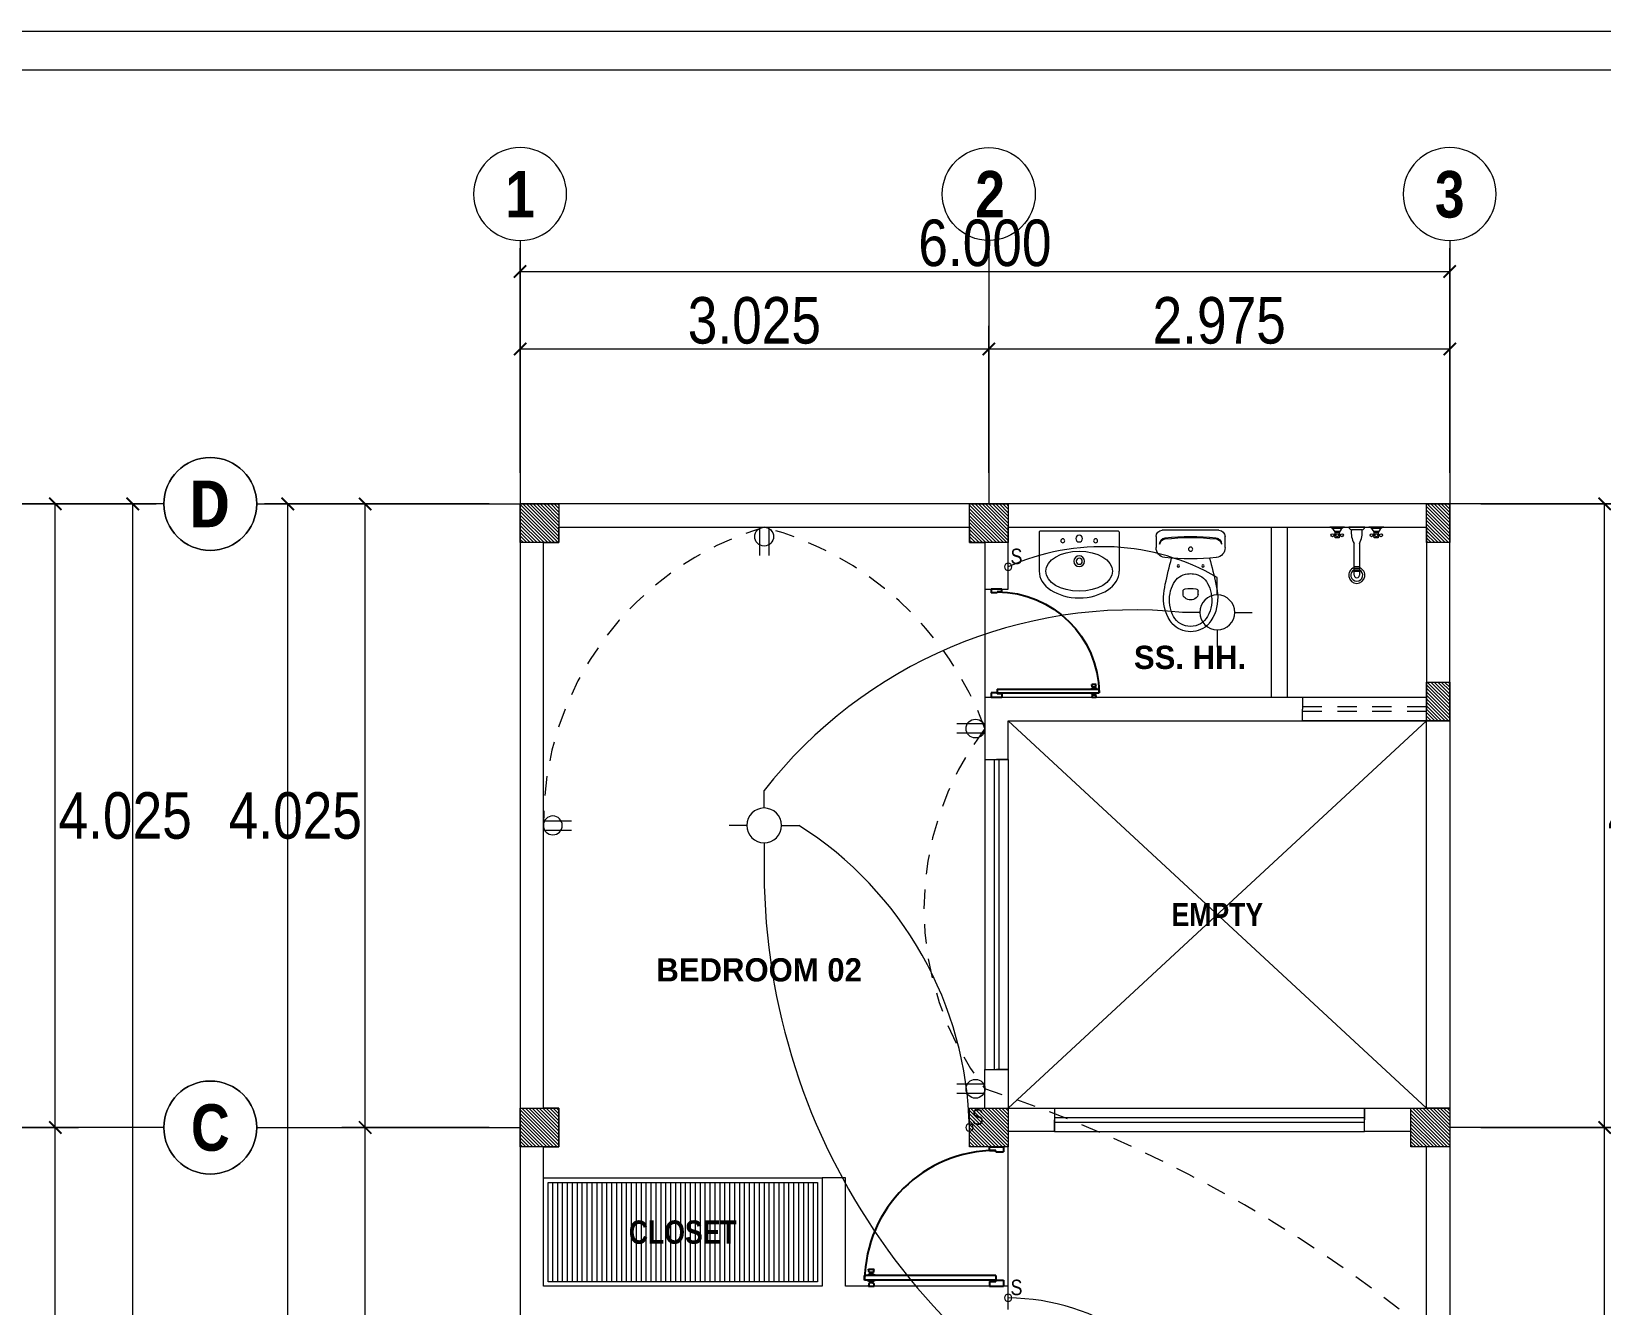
# Model space of a CAD drawing. Header units: millimetres. Extents: x 56 to 215, y 47 to 103.
# Drawn here: x 184.17 to 194.31, y 65.88 to 74.1 of the extents above; entities that cross this region are included whole.
import ezdxf
from ezdxf.enums import TextEntityAlignment as Align

# ---------------------------------------------------------------- set-up
doc = ezdxf.new("R2010")
doc.units = ezdxf.units.MM
doc.linetypes.add('DASHED2', pattern=[0.375, 0.25, -0.125])
doc.linetypes.add('HIDDEN2', pattern=[0.1875, 0.125, -0.0625])
for name, color, linetype, lineweight in [('A_Bloques', 56, 'Continuous', 15), ('A_Muro sin Techo', 134, 'Continuous', 20), ('A_Texto', 43, 'Continuous', 9), ('A_Ventana', 140, 'Continuous', 9), ('E_Columna', 3, 'Continuous', 25), ('G_Ejes', 253, 'Continuous', 20), ('G_Sombreados', 8, 'Continuous', 9), ('G_Texto', 122, 'Continuous', 20), ('IE_Accesorios', 71, 'Continuous', 20), ('IE_Alumbrado', 31, 'Continuous', 60), ('IE_Interruptor', 230, 'Continuous', 40), ('IE_Tomacorriente', 104, 'DASHED2', 40)]:
    doc.layers.add(name, color=color, linetype=linetype, lineweight=lineweight)
for name, color, linetype in [('A_Puerta', 32, 'Continuous'), ('G_Acotación', 171, 'Continuous'), ('IS_Muro', 232, 'Continuous')]:
    doc.layers.add(name, color=color, linetype=linetype)
doc.styles.add('Acotacion', font='ARIALN.TTF')
doc.styles.add('AMBIENTES', font='ARIALNB.TTF', dxfattribs={"height": 0.15})
doc.styles.add('Eje', font='ARIALNB.TTF', dxfattribs={"height": 0.3})
doc.styles.add('Rotulo', font='ARIALN.TTF', dxfattribs={"height": 0.1})
doc.styles.add('STYLE1', font='cityb___.ttf', dxfattribs={"width": 1.05})
doc.dimstyles.new('Lenin_50', dxfattribs={"dimtxt": 0.3, "dimasz": 0.08, "dimexe": 0.15, "dimexo": 0.2, "dimgap": 0.03, "dimtad": 2, "dimtih": 1, "dimtoh": 1, "dimlfac": -1, "dimzin": 4, "dimdsep": 46, "dimtxsty": 'Acotacion', "dimblk": 'ARCHTICK', "dimcen": 0.08, "dimclrd": 256, "dimclre": 256, "dimclrt": 4, "dimazin": 1, "dimtm": 1e-09, "dimtfac": 1, "dimtmove": 2, "dimatfit": 2, "dimfxl": 1, "dimtolj": 1, "dimlwd": 13, "dimlwe": 18, "dimarcsym": 0})
pattern_1 = [(135, (302.474023, -21.310414), (0.0112253202, 0.0112253202), [])]

# ---------------------------------------------------------------- blocks, each defined once
blk = doc.blocks.new('L01601A', base_point=(1717.2, 970.2))
blk.add_circle((1717.2, 970.2), 25)
blk = doc.blocks.new('L01601B', base_point=(1777.3, 924.9))
blk.add_arc((1777.3, 924.9), 30, 180, 0)
blk = doc.blocks.new('Lavatorio 01')
blk.add_lwpolyline([(-0.284, 0.259), (-0.034, 0.259, -0.414214), (-0.025, 0.25), (-0.025, -0.25, -0.414214), (-0.034, -0.259), (-0.284, -0.259)], format="xyb")
for centre, radius in [((-0.088, 0.106), 0.0129), ((-0.22, 0), 0.0345), ((-0.22, 0), 0.0198), ((-0.074, 0), 0.0216), ((-0.088, -0.106), 0.0129)]:
    blk.add_circle(centre, radius)
at = {"extrusion": (0, 0, -1), "xscale": 0.008620689655174374, "zscale": -0.008620689655172419, "rotation": 90}
for name, yscale in [('L01601B', 0.005747126436773442), ('L01601A', 0.005172413793104624)]:
    blk.add_blockref(name, (0.284, 0), dxfattribs=dict(at, yscale=yscale))
blk = doc.blocks.new('INOD4')
at = {"linetype": 'ByBlock'}
for p, q in [((-0.222, -0.06), (-0.222, -0.132)), ((-0.183, -0.02), (0.183, -0.02)), ((0.222, -0.06), (0.222, -0.132)), ((-0.048, -0.433), (-0.048, -0.413)), ((0.048, -0.433), (0.048, -0.413))]:
    blk.add_line(p, q, dxfattribs=at)
for centre, radius in [((0, -0.142), 0.0135), ((0, -0.142), 0.0135), ((-0.08, -0.25), 0.0075), ((0.08, -0.25), 0.0075)]:
    blk.add_circle(centre, radius, dxfattribs=at)
for centre, radius, start, end in [((-0.183, -0.06), 0.04, 90, 180), ((-0.16, -0.109), 0.04, 96.2719, 180), ((-0.16, -0.116), 0.04, 96.2141, 169.7572), ((0, -1.56), 1.493, 83.6755, 96.3306), ((0, -1.56), 1.5, 83.7281, 96.2719), ((0.16, -0.109), 0.04, 0, 83.7281), ((0.16, -0.116), 0.04, 10.2428, 83.7859), ((0.183, -0.06), 0.04, 0, 90), ((-0.159, -0.132), 0.064, 180, 263.2069), ((0, 1.199), 1.404, 263.2069, 276.7931), ((2.286, -0.87), 2.5, 164.456, 168.4256), ((-2.286, -0.87), 2.5, 11.5744, 15.544), ((0.159, -0.132), 0.064, 276.7931, 0), ((-0.007, -0.416), 0.116, 96.2419, 152.5973), ((0, -0.48), 0.18, 83.7581, 96.2419), ((0.007, -0.416), 0.116, 27.4027, 83.7581), ((0.423, -0.496), 0.6, 167.7093, 175.6206), ((0.112, -0.478), 0.25, 152.5973, 168.3805), ((-0.033, -0.413), 0.015, 96.6492, 180), ((0, -0.696), 0.3, 83.3508, 96.6492), ((0.033, -0.413), 0.015, 0, 83.3508), ((-0.112, -0.478), 0.25, 11.6195, 27.4027), ((-0.423, -0.496), 0.6, 4.3794, 12.2907), ((0.085, -0.46), 0.26, 177.6972, 218.7131), ((0.079, -0.471), 0.216, 168.3805, 209.1161), ((-0.018, -0.433), 0.03, 180, 233.1301), ((0, -0.409), 0.06, 233.1301, 306.8699), ((0.018, -0.433), 0.03, 306.8699, 0), ((-0.079, -0.471), 0.216, 330.8839, 11.6195), ((-0.085, -0.46), 0.26, 321.2869, 2.3028), ((0, -0.515), 0.126, 209.1161, 330.8839), ((0, -0.515), 0.16, 222.4362, 317.5638)]:
    blk.add_arc(centre, radius, start, end, dxfattribs=at)
blk = doc.blocks.new('Llaves_ducha')
for p, q in [((0, 0.145), (0, 0.0652)), ((0.0072, 0.1308), (0.0072, 0.0795)), ((0.0217, 0.0912), (0.0217, 0.1188)), ((0.0399, 0.116), (0.0399, 0.1232)), ((0.0399, 0.0943), (0.0399, 0.087)), ((0.0471, 0.116), (0.0471, 0.1232)), ((0.0471, 0.0943), (0.0471, 0.087)), ((0, 0.0435), (0, -0.0435)), ((0, 0.0399), (0, -0.0399)), ((0.0145, 0.029), (0.0145, -0.029)), ((0.087, 0.0145), (0.2586, 0.0145)), ((0, -0.0652), (0, -0.145)), ((0.0072, -0.0795), (0.0072, -0.1308)), ((0.2586, -0.0145), (0.087, -0.0145)), ((0.0217, -0.1191), (0.0217, -0.0914)), ((0.0399, -0.0943), (0.0399, -0.087)), ((0.0399, -0.116), (0.0399, -0.1232)), ((0.0471, -0.0943), (0.0471, -0.087)), ((0.0471, -0.116), (0.0471, -0.1232))]:
    blk.add_line(p, q)
for points in [[(0.029, 0.116), (0.058, 0.116), (0.058, 0.0943), (0.029, 0.0943)], [(0.029, -0.0943), (0.058, -0.0943), (0.058, -0.116), (0.029, -0.116)]]:
    blk.add_lwpolyline(points, close=True)
for points in [[(0.2128, 0.0145), (0.2128, -0.0145)], [(0.2216, 0.0145), (0.2216, -0.0145)], [(0.2305, 0.0145), (0.2305, -0.0145)], [(0.2379, 0.0145), (0.2379, -0.0145)]]:
    blk.add_lwpolyline(points)
for centre in [(0.0435, 0.1305), (0.0435, 0.1051), (0.0435, 0.0798), (0.0435, -0.0798), (0.0435, -0.1051), (0.0435, -0.1305)]:
    blk.add_circle(centre, 0.00811)
for centre, radius, start, end in [((0.0399, 0.1559), 0.0413, 195.2551, 254.7449), ((0.0399, 0.0544), 0.0413, 105.2551, 164.7449), ((-0.0059, 0.0231), 0.0212, 16.1502, 73.8498), ((0.029, -0.087), 0.1169, 60.2551, 97.125), ((0.2586, 0), 0.0435, 199.47058, 160.52942), ((0.2586, 0), 0.0324, 206.56435, 153.43565), ((0.2586, 0), 0.0145, 270, 90), ((-0.0059, -0.0231), 0.0212, 286.1502, 343.84979), ((0.0399, -0.0544), 0.0413, 195.2551, 254.7449), ((0.029, 0.087), 0.1169, 262.875, 299.74488), ((0.0399, -0.1559), 0.0413, 105.2551, 164.7449)]:
    blk.add_arc(centre, radius, start, end)
blk = doc.blocks.new('Puerta 02')
for p, q in [((0.024, 0.913), (0, 0.918)), ((0, 0.918), (0, 0.878)), ((0.024, 0.907), (0.024, 0.913)), ((0.028, 0.907), (0.024, 0.907)), ((0.024, 0.889), (0.024, 0.907)), ((0.032, 0.909), (0.028, 0.909)), ((0.028, 0.907), (0.028, 0.909)), ((0.028, 0.889), (0.028, 0.907)), ((0.032, 0.909), (0.032, 0.912)), ((0.036, 0.912), (0.032, 0.912)), ((0.032, 0.887), (0.032, 0.909)), ((0.042, 0.924), (0.036, 0.912)), ((0.036, 0.884), (0.036, 0.912)), ((0.042, 0.872), (0.042, 0.924)), ((0.044, 0.924), (0.042, 0.924)), ((0.044, 0.946), (0.078, 0.946)), ((0.044, 0.005), (0.044, 0.946)), ((0.078, 0.005), (0.078, 0.946)), ((0.078, 0.924), (0.08, 0.924)), ((0.08, 0.872), (0.08, 0.924)), ((0.08, 0.924), (0.086, 0.912)), ((0.086, 0.884), (0.086, 0.912)), ((0.086, 0.912), (0.09, 0.912)), ((0.09, 0.909), (0.09, 0.912)), ((0.09, 0.909), (0.094, 0.909)), ((0.09, 0.887), (0.09, 0.909)), ((0.094, 0.907), (0.094, 0.909)), ((0.094, 0.889), (0.094, 0.907)), ((0.094, 0.907), (0.098, 0.907)), ((0.098, 0.913), (0.122, 0.918)), ((0.098, 0.907), (0.098, 0.913)), ((0.098, 0.889), (0.098, 0.907)), ((0.122, 0.918), (0.122, 0.878)), ((0.024, 0.883), (0, 0.878)), ((0.028, 0.889), (0.024, 0.889)), ((0.024, 0.889), (0.024, 0.883)), ((0.028, 0.889), (0.028, 0.887)), ((0.032, 0.887), (0.028, 0.887)), ((0.032, 0.887), (0.032, 0.884)), ((0.036, 0.884), (0.032, 0.884)), ((0.042, 0.872), (0.036, 0.884)), ((0.044, 0.872), (0.042, 0.872)), ((0.078, 0.872), (0.08, 0.872)), ((0.079, 0.898), (0.079, 0.898)), ((0.079, 0.898), (0.079, 0.898)), ((0.08, 0.872), (0.086, 0.884)), ((0.086, 0.884), (0.09, 0.884)), ((0.09, 0.887), (0.094, 0.887)), ((0.09, 0.887), (0.09, 0.884)), ((0.094, 0.889), (0.094, 0.887)), ((0.094, 0.889), (0.098, 0.889)), ((0.098, 0.889), (0.098, 0.883)), ((0.098, 0.883), (0.122, 0.878)), ((0, 0.05), (0, -0.05)), ((0.034, 0.05), (0, 0.05)), ((0.034, 0.05), (0.034, 0.005)), ((0.044, 0.005), (0.034, 0.005)), ((0.078, 0.005), (0.043, 0.005)), ((0.044, 0.005), (0.044, -0.05)), ((0.965, 0.005), (0.975, 0.005)), ((0.965, 0.005), (0.965, -0.05)), ((0.975, 0.05), (0.975, 0.005)), ((0.975, 0.05), (1, 0.05)), ((1, 0.05), (1, -0.05)), ((0.044, -0.05), (0, -0.05)), ((1, -0.05), (0.965, -0.05))]:
    blk.add_line(p, q)
blk.add_arc((0.034, 0.005), 0.941, 0, 89.3913)
blk = doc.blocks.new('Eri')
blk.add_line((-1.7, 0), (0, 0))
blk.add_circle((-2, 0), 0.3)
at = {"color": 1, "style": 'Eje', "flags": 4}
blk.add_attdef('H', text='', height=0.3, dxfattribs=at).set_placement((-2, 0), align=Align.MIDDLE_CENTER)
blk = doc.blocks.new('_ArchTick')
at = {"color": 0, "linetype": 'ByBlock', "const_width": 0.15}
blk.add_lwpolyline([(-0.5, -0.5), (0.5, 0.5)], dxfattribs=at)
blk = doc.blocks.new('*D752')
at = {"layer": 'Defpoints', "color": 0, "transparency": 16777216}
for p in [(193.328, 72.553), (187.328, 71.053), (193.328, 71.053)]:
    blk.add_point(p, dxfattribs=at)
at = {"layer": 'G_Acotación', "lineweight": 18, "transparency": 16777216}
for p, q in [((187.328, 71.253), (187.328, 72.703)), ((193.328, 71.253), (193.328, 72.703))]:
    blk.add_line(p, q, dxfattribs=at)
at = {"layer": 'G_Acotación', "lineweight": 13, "transparency": 16777216}
blk.add_line((187.328, 72.553), (193.328, 72.553), dxfattribs=at)
at = {"layer": 'G_Acotación', "lineweight": 13, "transparency": 16777216, "xscale": 0.08, "yscale": 0.08, "zscale": 0.08, "rotation": 180}
blk.add_blockref('_ArchTick', (187.328, 72.553), dxfattribs=at)
at = {"layer": 'G_Acotación', "lineweight": 13, "transparency": 16777216, "xscale": 0.08, "yscale": 0.08, "zscale": 0.08}
blk.add_blockref('_ArchTick', (193.328, 72.553), dxfattribs=at)
at = {"layer": 'G_Acotación', "color": 4, "lineweight": 5, "transparency": 16777216, "insert": (190.328, 72.736), "char_height": 0.3, "attachment_point": 5, "style": 'Acotacion'}
blk.add_mtext('\\A1;6.000', dxfattribs=at)
blk = doc.blocks.new('*D753')
at = {"layer": 'Defpoints', "color": 0, "transparency": 16777216}
for p in [(193.328, 72.053), (190.353, 71.053), (193.328, 71.053)]:
    blk.add_point(p, dxfattribs=at)
at = {"layer": 'G_Acotación', "lineweight": 18, "transparency": 16777216}
for p, q in [((190.353, 71.253), (190.353, 72.203)), ((193.328, 71.253), (193.328, 72.203))]:
    blk.add_line(p, q, dxfattribs=at)
at = {"layer": 'G_Acotación', "lineweight": 13, "transparency": 16777216}
blk.add_line((190.353, 72.053), (193.328, 72.053), dxfattribs=at)
at = {"layer": 'G_Acotación', "lineweight": 13, "transparency": 16777216, "xscale": 0.08, "yscale": 0.08, "zscale": 0.08, "rotation": 180}
blk.add_blockref('_ArchTick', (190.353, 72.053), dxfattribs=at)
at = {"layer": 'G_Acotación', "lineweight": 13, "transparency": 16777216, "xscale": 0.08, "yscale": 0.08, "zscale": 0.08}
blk.add_blockref('_ArchTick', (193.328, 72.053), dxfattribs=at)
at = {"layer": 'G_Acotación', "color": 4, "lineweight": 5, "transparency": 16777216, "insert": (191.84, 72.236), "char_height": 0.3, "attachment_point": 5, "style": 'Acotacion'}
blk.add_mtext('\\A1;2.975', dxfattribs=at)
blk = doc.blocks.new('*D754')
at = {"layer": 'Defpoints', "color": 0, "transparency": 16777216}
for p in [(190.353, 72.053), (187.328, 71.053), (190.353, 71.053)]:
    blk.add_point(p, dxfattribs=at)
at = {"layer": 'G_Acotación', "lineweight": 18, "transparency": 16777216}
for p, q in [((187.328, 71.253), (187.328, 72.203)), ((190.353, 71.253), (190.353, 72.203))]:
    blk.add_line(p, q, dxfattribs=at)
at = {"layer": 'G_Acotación', "lineweight": 13, "transparency": 16777216}
blk.add_line((187.328, 72.053), (190.353, 72.053), dxfattribs=at)
at = {"layer": 'G_Acotación', "lineweight": 13, "transparency": 16777216, "xscale": 0.08, "yscale": 0.08, "zscale": 0.08, "rotation": 180}
blk.add_blockref('_ArchTick', (187.328, 72.053), dxfattribs=at)
at = {"layer": 'G_Acotación', "lineweight": 13, "transparency": 16777216, "xscale": 0.08, "yscale": 0.08, "zscale": 0.08}
blk.add_blockref('_ArchTick', (190.353, 72.053), dxfattribs=at)
at = {"layer": 'G_Acotación', "color": 4, "lineweight": 5, "transparency": 16777216, "insert": (188.84, 72.236), "char_height": 0.3, "attachment_point": 5, "style": 'Acotacion'}
blk.add_mtext('\\A1;3.025', dxfattribs=at)
blk = doc.blocks.new('*D758')
at = {"layer": 'Defpoints', "color": 0, "transparency": 16777216}
for p in [(185.828, 71.053), (187.328, 71.053), (187.328, 58.553)]:
    blk.add_point(p, dxfattribs=at)
at = {"layer": 'G_Acotación', "lineweight": 18, "transparency": 16777216}
for p, q in [((187.128, 71.053), (185.678, 71.053)), ((187.128, 58.553), (185.678, 58.553))]:
    blk.add_line(p, q, dxfattribs=at)
at = {"layer": 'G_Acotación', "lineweight": 13, "transparency": 16777216}
blk.add_line((185.828, 58.553), (185.828, 71.053), dxfattribs=at)
at = {"layer": 'G_Acotación', "lineweight": 13, "transparency": 16777216, "xscale": 0.08, "yscale": 0.08, "zscale": 0.08}
for p, rotation in [((185.828, 71.053), 90), ((185.828, 58.553), 270)]:
    blk.add_blockref('_ArchTick', p, dxfattribs=dict(at, rotation=rotation))
at = {"layer": 'G_Acotación', "color": 4, "lineweight": 5, "transparency": 16777216, "insert": (185.299, 64.803), "char_height": 0.3, "attachment_point": 5, "style": 'Acotacion'}
blk.add_mtext('\\A1;12.500', dxfattribs=at)
blk = doc.blocks.new('*D813')
at = {"layer": 'Defpoints', "color": 0, "transparency": 16777216}
for p in [(186.328, 67.028), (187.328, 67.028), (187.328, 62.478)]:
    blk.add_point(p, dxfattribs=at)
at = {"layer": 'G_Acotación', "lineweight": 18, "transparency": 16777216}
for p, q in [((187.128, 67.028), (186.178, 67.028)), ((187.128, 62.478), (186.178, 62.478))]:
    blk.add_line(p, q, dxfattribs=at)
at = {"layer": 'G_Acotación', "lineweight": 13, "transparency": 16777216}
blk.add_line((186.328, 62.478), (186.328, 67.028), dxfattribs=at)
at = {"layer": 'G_Acotación', "lineweight": 13, "transparency": 16777216, "xscale": 0.08, "yscale": 0.08, "zscale": 0.08}
for p, rotation in [((186.328, 67.028), 90), ((186.328, 62.478), 270)]:
    blk.add_blockref('_ArchTick', p, dxfattribs=dict(at, rotation=rotation))
at = {"layer": 'G_Acotación', "color": 4, "lineweight": 5, "transparency": 16777216, "insert": (185.878, 64.753), "char_height": 0.3, "attachment_point": 5, "style": 'Acotacion'}
blk.add_mtext('\\A1;4.550', dxfattribs=at)
blk = doc.blocks.new('*D814')
at = {"layer": 'Defpoints', "color": 0, "transparency": 16777216}
for p in [(186.328, 71.053), (187.328, 71.053), (187.328, 67.028)]:
    blk.add_point(p, dxfattribs=at)
at = {"layer": 'G_Acotación', "lineweight": 18, "transparency": 16777216}
for p, q in [((187.128, 71.053), (186.178, 71.053)), ((187.128, 67.028), (186.178, 67.028))]:
    blk.add_line(p, q, dxfattribs=at)
at = {"layer": 'G_Acotación', "lineweight": 13, "transparency": 16777216}
blk.add_line((186.328, 67.028), (186.328, 71.053), dxfattribs=at)
at = {"layer": 'G_Acotación', "lineweight": 13, "transparency": 16777216, "xscale": 0.08, "yscale": 0.08, "zscale": 0.08}
for p, rotation in [((186.328, 71.053), 90), ((186.328, 67.028), 270)]:
    blk.add_blockref('_ArchTick', p, dxfattribs=dict(at, rotation=rotation))
at = {"layer": 'G_Acotación', "color": 4, "lineweight": 5, "transparency": 16777216, "insert": (185.877, 69.04), "char_height": 0.3, "attachment_point": 5, "style": 'Acotacion'}
blk.add_mtext('\\A1;4.025', dxfattribs=at)
blk = doc.blocks.new('*D761')
at = {"layer": 'Defpoints', "color": 0, "transparency": 16777216}
for p in [(193.328, 71.053), (194.828, 71.053), (193.328, 58.553)]:
    blk.add_point(p, dxfattribs=at)
at = {"layer": 'G_Acotación', "lineweight": 18, "transparency": 16777216}
for p, q in [((193.528, 71.053), (194.978, 71.053)), ((193.528, 58.553), (194.978, 58.553))]:
    blk.add_line(p, q, dxfattribs=at)
at = {"layer": 'G_Acotación', "lineweight": 13, "transparency": 16777216}
blk.add_line((194.828, 58.553), (194.828, 71.053), dxfattribs=at)
at = {"layer": 'G_Acotación', "lineweight": 13, "transparency": 16777216, "xscale": 0.08, "yscale": 0.08, "zscale": 0.08}
for p, rotation in [((194.828, 71.053), 90), ((194.828, 58.553), 270)]:
    blk.add_blockref('_ArchTick', p, dxfattribs=dict(at, rotation=rotation))
at = {"layer": 'G_Acotación', "color": 4, "lineweight": 5, "transparency": 16777216, "insert": (195.357, 64.803), "char_height": 0.3, "attachment_point": 5, "style": 'Acotacion'}
blk.add_mtext('\\A1;12.500', dxfattribs=at)
blk = doc.blocks.new('*D763')
at = {"layer": 'Defpoints', "color": 0, "transparency": 16777216}
for p in [(193.328, 67.028), (194.328, 67.028), (193.328, 62.478)]:
    blk.add_point(p, dxfattribs=at)
at = {"layer": 'G_Acotación', "lineweight": 18, "transparency": 16777216}
for p, q in [((193.528, 67.028), (194.478, 67.028)), ((193.528, 62.478), (194.478, 62.478))]:
    blk.add_line(p, q, dxfattribs=at)
at = {"layer": 'G_Acotación', "lineweight": 13, "transparency": 16777216}
blk.add_line((194.328, 62.478), (194.328, 67.028), dxfattribs=at)
at = {"layer": 'G_Acotación', "lineweight": 13, "transparency": 16777216, "xscale": 0.08, "yscale": 0.08, "zscale": 0.08}
for p, rotation in [((194.328, 67.028), 90), ((194.328, 62.478), 270)]:
    blk.add_blockref('_ArchTick', p, dxfattribs=dict(at, rotation=rotation))
at = {"layer": 'G_Acotación', "color": 4, "lineweight": 5, "transparency": 16777216, "insert": (194.778, 64.753), "char_height": 0.3, "attachment_point": 5, "style": 'Acotacion'}
blk.add_mtext('\\A1;4.550', dxfattribs=at)
blk = doc.blocks.new('*D764')
at = {"layer": 'Defpoints', "color": 0, "transparency": 16777216}
for p in [(193.328, 71.053), (194.328, 71.053), (193.328, 67.028)]:
    blk.add_point(p, dxfattribs=at)
at = {"layer": 'G_Acotación', "lineweight": 18, "transparency": 16777216}
for p, q in [((193.528, 71.053), (194.478, 71.053)), ((193.528, 67.028), (194.478, 67.028))]:
    blk.add_line(p, q, dxfattribs=at)
at = {"layer": 'G_Acotación', "lineweight": 13, "transparency": 16777216}
blk.add_line((194.328, 67.028), (194.328, 71.053), dxfattribs=at)
at = {"layer": 'G_Acotación', "lineweight": 13, "transparency": 16777216, "xscale": 0.08, "yscale": 0.08, "zscale": 0.08}
for p, rotation in [((194.328, 71.053), 90), ((194.328, 67.028), 270)]:
    blk.add_blockref('_ArchTick', p, dxfattribs=dict(at, rotation=rotation))
at = {"layer": 'G_Acotación', "color": 4, "lineweight": 5, "transparency": 16777216, "insert": (194.779, 69.04), "char_height": 0.3, "attachment_point": 5, "style": 'Acotacion'}
blk.add_mtext('\\A1;4.025', dxfattribs=at)
blk = doc.blocks.new('*D777')
at = {"layer": 'Defpoints', "color": 0, "transparency": 16777216}
for p in [(183.328, 71.053), (184.828, 71.053), (183.328, 58.553)]:
    blk.add_point(p, dxfattribs=at)
at = {"layer": 'G_Acotación', "lineweight": 18, "transparency": 16777216}
for p, q in [((183.528, 71.053), (184.978, 71.053)), ((183.528, 58.553), (184.978, 58.553))]:
    blk.add_line(p, q, dxfattribs=at)
at = {"layer": 'G_Acotación', "lineweight": 13, "transparency": 16777216}
blk.add_line((184.828, 58.553), (184.828, 71.053), dxfattribs=at)
at = {"layer": 'G_Acotación', "lineweight": 13, "transparency": 16777216, "xscale": 0.08, "yscale": 0.08, "zscale": 0.08}
for p, rotation in [((184.828, 71.053), 90), ((184.828, 58.553), 270)]:
    blk.add_blockref('_ArchTick', p, dxfattribs=dict(at, rotation=rotation))
at = {"layer": 'G_Acotación', "color": 4, "lineweight": 5, "transparency": 16777216, "insert": (185.357, 64.803), "char_height": 0.3, "attachment_point": 5, "style": 'Acotacion'}
blk.add_mtext('\\A1;12.500', dxfattribs=at)
blk = doc.blocks.new('*D779')
at = {"layer": 'Defpoints', "color": 0, "transparency": 16777216}
for p in [(183.328, 67.028), (184.328, 67.028), (183.328, 62.478)]:
    blk.add_point(p, dxfattribs=at)
at = {"layer": 'G_Acotación', "lineweight": 18, "transparency": 16777216}
for p, q in [((183.528, 67.028), (184.478, 67.028)), ((183.528, 62.478), (184.478, 62.478))]:
    blk.add_line(p, q, dxfattribs=at)
at = {"layer": 'G_Acotación', "lineweight": 13, "transparency": 16777216}
blk.add_line((184.328, 62.478), (184.328, 67.028), dxfattribs=at)
at = {"layer": 'G_Acotación', "lineweight": 13, "transparency": 16777216, "xscale": 0.08, "yscale": 0.08, "zscale": 0.08}
for p, rotation in [((184.328, 67.028), 90), ((184.328, 62.478), 270)]:
    blk.add_blockref('_ArchTick', p, dxfattribs=dict(at, rotation=rotation))
at = {"layer": 'G_Acotación', "color": 4, "lineweight": 5, "transparency": 16777216, "insert": (184.778, 64.753), "char_height": 0.3, "attachment_point": 5, "style": 'Acotacion'}
blk.add_mtext('\\A1;4.550', dxfattribs=at)
blk = doc.blocks.new('*D780')
at = {"layer": 'Defpoints', "color": 0, "transparency": 16777216}
for p in [(183.328, 71.053), (184.328, 71.053), (183.328, 67.028)]:
    blk.add_point(p, dxfattribs=at)
at = {"layer": 'G_Acotación', "lineweight": 18, "transparency": 16777216}
for p, q in [((183.528, 71.053), (184.478, 71.053)), ((183.528, 67.028), (184.478, 67.028))]:
    blk.add_line(p, q, dxfattribs=at)
at = {"layer": 'G_Acotación', "lineweight": 13, "transparency": 16777216}
blk.add_line((184.328, 67.028), (184.328, 71.053), dxfattribs=at)
at = {"layer": 'G_Acotación', "lineweight": 13, "transparency": 16777216, "xscale": 0.08, "yscale": 0.08, "zscale": 0.08}
for p, rotation in [((184.328, 71.053), 90), ((184.328, 67.028), 270)]:
    blk.add_blockref('_ArchTick', p, dxfattribs=dict(at, rotation=rotation))
at = {"layer": 'G_Acotación', "color": 4, "lineweight": 5, "transparency": 16777216, "insert": (184.779, 69.04), "char_height": 0.3, "attachment_point": 5, "style": 'Acotacion'}
blk.add_mtext('\\A1;4.025', dxfattribs=at)
blk = doc.blocks.new('PUNTO LUZ')
for p, q in [((0, 0.1125), (0, 0.225)), ((-0.1125, 0), (-0.225, 0)), ((0.1125, 0), (0.225, 0)), ((0, -0.1125), (0, -0.225))]:
    blk.add_line(p, q)
blk.add_circle((0, 0), 0.1125)
blk = doc.blocks.new('Interuptor simple doble triple')
blk.add_circle((0, 0.044), 0.0237)
at = {"style": 'Rotulo', "oblique": 20, "flags": 4}
blk.add_attdef('S A,B,C', (0.078, 0.044), '', height=0.1, dxfattribs=at)
blk = doc.blocks.new('TOMACORRIENTE 0.40')
at = {"color": 5}
for p, q in [((0.008, 0.03), (0.182, 0.03)), ((0.008, -0.03), (0.182, -0.03))]:
    blk.add_line(p, q, dxfattribs=at)
blk.add_circle((0.061, 0), 0.0608, dxfattribs=at)

msp = doc.modelspace()

# ---------------------------------------------------------------- hatches: boundary and pattern name
at = {"layer": 'E_Columna', "lineweight": 5}
h = msp.add_hatch(dxfattribs=at)
h.set_pattern_fill('LINE', color=256, scale=0.005, angle=45, style=0)
h.set_pattern_definition(pattern_1)
h.paths.add_polyline_path([(187.578, 70.8029), (187.328, 70.8029), (187.328, 71.0529), (187.578, 71.0529)])
h = msp.add_hatch(dxfattribs=at)
h.set_pattern_fill('LINE', color=256, scale=0.005, angle=45, style=0)
h.set_pattern_definition(pattern_1)
h.paths.add_polyline_path([(190.478, 70.8029), (190.228, 70.8029), (190.228, 71.0529), (190.478, 71.0529)])
h = msp.add_hatch(dxfattribs=at)
h.set_pattern_fill('LINE', color=256, scale=0.005, angle=45, style=0)
h.set_pattern_definition(pattern_1)
h.paths.add_polyline_path([(193.328, 70.8029), (193.178, 70.8029), (193.178, 71.0529), (193.328, 71.0529)])
h = msp.add_hatch(dxfattribs=at)
h.set_pattern_fill('LINE', color=256, scale=0.005, angle=45, style=0)
h.set_pattern_definition([(135, (302.474023, -22.460414), (0.0112253202, 0.0112253202), [])])
h.paths.add_polyline_path([(193.328, 69.6529), (193.178, 69.6529), (193.178, 69.9029), (193.328, 69.9029)])
h = msp.add_hatch(dxfattribs=at)
h.set_pattern_fill('LINE', color=256, scale=0.005, angle=45, style=0)
h.set_pattern_definition(pattern_1)
h.paths.add_polyline_path([(187.578, 66.9029), (187.328, 66.9029), (187.328, 67.1529), (187.578, 67.1529)])
h = msp.add_hatch(dxfattribs=at)
h.set_pattern_fill('LINE', color=256, scale=0.005, angle=45, style=0)
h.set_pattern_definition(pattern_1)
h.paths.add_polyline_path([(190.478, 66.9029), (190.228, 66.9029), (190.228, 67.1529), (190.478, 67.1529)])
h = msp.add_hatch(dxfattribs=at)
h.set_pattern_fill('LINE', color=256, scale=0.005, angle=45, style=0)
h.set_pattern_definition(pattern_1)
h.paths.add_polyline_path([(193.328, 66.9029), (193.078, 66.9029), (193.078, 67.1529), (193.328, 67.1529)])
at = {"layer": 'G_Sombreados', "lineweight": 5}
h = msp.add_hatch(dxfattribs=at)
h.set_pattern_fill('LINE', color=256, scale=0.01, angle=90, style=0)
h.set_pattern_definition([(90, (302.474023, -21.310414), (0.03175, 2e-18), [])])
h.paths.add_polyline_path([(187.508, 66.6729), (189.248, 66.6729), (189.248, 66.0329), (187.508, 66.0329)])

# ---------------------------------------------------------------- linework, layer by layer
at = {"lineweight": 5}
for points in [[(215.0892, 46.547), (215.0892, 74.1029), (174.0392, 74.1029), (174.0392, 46.547)], [(214.8392, 46.797), (214.8392, 73.8529), (174.2892, 73.8529), (174.2892, 46.797)]]:
    msp.add_lwpolyline(points, close=True, dxfattribs=at)
at = {"layer": 'A_Bloques', "lineweight": 5}
for points in [[(192.178, 70.9029), (192.278, 70.9029), (192.278, 69.8029), (192.178, 69.8029)], [(187.478, 66.7029), (189.278, 66.7029), (189.278, 66.0029), (187.478, 66.0029)], [(187.508, 66.6729), (189.248, 66.6729), (189.248, 66.0329), (187.508, 66.0329)]]:
    msp.add_lwpolyline(points, close=True, dxfattribs=at)
at = {"layer": 'A_Muro sin Techo', "lineweight": 5}
for p, q in [((193.178, 67.1529), (190.478, 69.6529)), ((193.178, 69.6529), (190.478, 67.1529))]:
    msp.add_line(p, q, dxfattribs=at)
msp.add_lwpolyline([(193.178, 69.6529), (193.328, 69.6529), (193.328, 67.1529), (193.178, 67.1529)], close=True, dxfattribs=at)
at = {"layer": 'A_Puerta', "lineweight": 5}
for p, q in [((190.328, 70.5029), (190.328, 69.8029)), ((190.478, 66.0029), (190.478, 66.9029))]:
    msp.add_line(p, q, dxfattribs=at)
at = {"layer": 'A_Ventana', "color": 2, "lineweight": 5}
for p, q in [((193.178, 69.8029), (192.378, 69.8029)), ((192.378, 69.8029), (192.378, 69.7279)), ((192.378, 69.6529), (192.378, 69.7279)), ((193.178, 69.8029), (193.178, 69.7279)), ((193.178, 69.6529), (193.178, 69.7279)), ((193.178, 69.6529), (192.378, 69.6529)), ((190.328, 69.4029), (190.403, 69.4029)), ((190.328, 69.4029), (190.328, 67.4029)), ((190.478, 69.4029), (190.403, 69.4029)), ((190.478, 69.4029), (190.478, 67.4029)), ((190.328, 67.4029), (190.403, 67.4029)), ((190.478, 67.4029), (190.403, 67.4029)), ((190.778, 67.1529), (190.778, 67.0779)), ((190.778, 67.1529), (192.778, 67.1529)), ((192.778, 67.1529), (192.778, 67.0779)), ((190.778, 67.0029), (190.778, 67.0779)), ((190.778, 67.0029), (192.778, 67.0029)), ((192.778, 67.0029), (192.778, 67.0779))]:
    msp.add_line(p, q, dxfattribs=at)
at = {"layer": 'A_Ventana', "color": 253, "linetype": 'HIDDEN2', "lineweight": 5}
for p, q in [((193.178, 69.7429), (192.378, 69.7429)), ((193.178, 69.7129), (192.378, 69.7129))]:
    msp.add_line(p, q, dxfattribs=at)
at = {"layer": 'A_Ventana', "lineweight": 5}
for p, q in [((190.388, 69.4029), (190.388, 67.4029)), ((190.418, 69.4029), (190.418, 67.4029)), ((190.778, 67.0929), (192.778, 67.0929)), ((190.778, 67.0629), (192.778, 67.0629))]:
    msp.add_line(p, q, dxfattribs=at)
at = {"layer": 'E_Columna', "lineweight": 5}
for points in [[(187.578, 70.8029), (187.328, 70.8029), (187.328, 71.0529), (187.578, 71.0529)], [(190.478, 70.8029), (190.228, 70.8029), (190.228, 71.0529), (190.478, 71.0529)], [(193.328, 70.8029), (193.178, 70.8029), (193.178, 71.0529), (193.328, 71.0529)], [(193.328, 69.6529), (193.178, 69.6529), (193.178, 69.9029), (193.328, 69.9029)], [(187.578, 66.9029), (187.328, 66.9029), (187.328, 67.1529), (187.578, 67.1529)], [(190.478, 66.9029), (190.228, 66.9029), (190.228, 67.1529), (190.478, 67.1529)], [(193.328, 66.9029), (193.078, 66.9029), (193.078, 67.1529), (193.328, 67.1529)]]:
    msp.add_lwpolyline(points, close=True, dxfattribs=at)
at = {"layer": 'IE_Alumbrado', "lineweight": 5}
for centre, radius, start, end in [((191.2918, 67.3389), 3.03, 84.10517, 142.03566), ((193.0857, 68.6951), 4.1831, 179.20847, 248.50575)]:
    msp.add_arc(centre, radius, start, end, dxfattribs=at)
at = {"layer": 'IE_Interruptor', "lineweight": 5}
for centre, radius, start, end in [((191.0862, 69.2958), 1.4812, 59.94554, 114.24361), ((187.8588, 66.9767), 2.3697, 1.23761, 57.6173), ((190.471, 64.5289), 1.399, 20.89523, 89.71446)]:
    msp.add_arc(centre, radius, start, end, dxfattribs=at)
at = {"layer": 'IE_Tomacorriente', "lineweight": 5, "ltscale": 0.5}
for centre, radius, start, end in [((189.4684, 68.9944), 1.9905, 106.50288, 180.47501), ((188.3637, 68.8807), 2.0928, 20.1848, 75.06801), ((191.8486, 68.4404), 1.9141, 142.6027, 217.39735), ((187.5557, 58.8384), 8.8831, 50.7343, 71.81516)]:
    msp.add_arc(centre, radius, start, end, dxfattribs=at)
at = {"layer": 'IS_Muro', "lineweight": 5}
for points in [[(190.478, 69.4029), (190.478, 69.6529), (193.328, 69.6529), (193.328, 71.0529), (187.328, 71.0529), (187.328, 58.5529)], [(190.478, 65.8529), (190.478, 66.0029), (189.428, 66.0029), (189.428, 66.7029), (189.278, 66.7029), (189.278, 66.0029), (187.478, 66.0029), (187.478, 66.9029), (187.578, 66.9029), (187.578, 67.1529), (187.478, 67.1529), (187.478, 70.8029), (187.578, 70.8029), (187.578, 70.9029), (190.228, 70.9029), (190.228, 70.8029), (190.328, 70.8029), (190.328, 70.5029), (190.478, 70.5029), (190.478, 70.9029), (193.178, 70.9029), (193.178, 69.8029), (190.328, 69.8029), (190.328, 69.4029), (190.478, 69.4029)], [(190.778, 67.0029), (190.478, 67.0029), (190.478, 66.9029), (190.228, 66.9029), (190.228, 67.1529), (190.328, 67.1529), (190.328, 67.4029), (190.478, 67.4029), (190.478, 67.1529), (190.778, 67.1529), (190.778, 67.0029)], [(193.178, 58.5529), (193.078, 58.5529), (193.078, 58.8029), (193.178, 58.8029), (193.178, 62.3529), (191.528, 62.3529), (191.528, 61.3029), (191.378, 61.3029), (191.378, 62.5029), (193.078, 62.5029), (193.078, 62.6029), (193.178, 62.6029), (193.178, 66.9029), (193.078, 66.9029), (193.078, 67.0029), (192.778, 67.0029), (192.778, 67.1529)], [(192.778, 67.1529), (193.328, 67.1529), (193.328, 58.5529)]]:
    msp.add_lwpolyline(points, dxfattribs=at)

# ---------------------------------------------------------------- block references
at = {"layer": 'A_Bloques', "lineweight": 5, "xscale": -1, "rotation": 270}
msp.add_blockref('Lavatorio 01', (190.9366, 70.9029), dxfattribs=at)
at = {"layer": 'A_Bloques', "lineweight": 5, "xscale": -1}
msp.add_blockref('INOD4', (191.6555, 70.9029), dxfattribs=at)
at = {"layer": 'A_Bloques', "lineweight": 5, "xscale": 1.200000000000045, "yscale": 1.200000000000045, "zscale": 1.200000000000045, "rotation": 270}
msp.add_blockref('Llaves_ducha', (192.728, 70.9029), dxfattribs=at)
at = {"layer": 'A_Puerta', "lineweight": 5}
for p, xscale, yscale, zscale, rotation in [((190.403, 69.8029), -0.6999999999999993, 0.6999999999999886, 0.7, 270), ((190.403, 66.0029), 0.9000000000000057, 0.9000000000000057, 0.9000000000000057, 90)]:
    msp.add_blockref('Puerta 02', p, dxfattribs=dict(at, xscale=xscale, yscale=yscale, zscale=zscale, rotation=rotation))
at = {"layer": 'G_Ejes', "lineweight": 5}
ref = msp.add_blockref('Eri', (187.328, 71.0529), dxfattribs=dict(at, xscale=-1, rotation=90))
ref.add_attrib('H', '1', dxfattribs={"layer": '0', "color": 1, "height": 0.3, "style": 'Eje', "flags": 4}).set_placement((187.328, 73.0518), align=Align.MIDDLE_CENTER)
ref = msp.add_blockref('Eri', (190.353, 71.0529), dxfattribs=dict(at, rotation=270))
ref.add_attrib('H', '2', dxfattribs={"layer": '0', "color": 1, "height": 0.3, "style": 'Eje', "flags": 4}).set_placement((190.3616, 73.0518), align=Align.MIDDLE_CENTER)
ref = msp.add_blockref('Eri', (193.328, 71.0529), dxfattribs=dict(at, xscale=-1, rotation=90))
ref.add_attrib('H', '3', dxfattribs={"layer": '0', "color": 1, "height": 0.3, "style": 'Eje', "flags": 4}).set_placement((193.328, 73.0518), align=Align.MIDDLE_CENTER)
ref = msp.add_blockref('Eri', (183.328, 71.0529), dxfattribs=dict(at, xscale=-1))
ref.add_attrib('H', 'D', dxfattribs={"layer": '0', "color": 1, "height": 0.3, "style": 'Eje', "flags": 4}).set_placement((185.3294, 71.0529), align=Align.MIDDLE_CENTER)
ref = msp.add_blockref('Eri', (187.328, 71.0529), dxfattribs=at)
ref.add_attrib('H', 'D', dxfattribs={"layer": '0', "color": 1, "height": 0.3, "style": 'Eje', "flags": 4}).set_placement((185.3192, 71.0529), align=Align.MIDDLE_CENTER)
ref = msp.add_blockref('Eri', (193.328, 71.0529), dxfattribs=dict(at, xscale=-1))
ref.add_attrib('H', 'D', dxfattribs={"layer": '0', "color": 1, "height": 0.3, "style": 'Eje', "flags": 4}).set_placement((195.3294, 71.0529), align=Align.MIDDLE_CENTER)
ref = msp.add_blockref('Eri', (183.328, 67.0279), dxfattribs=dict(at, xscale=-1))
ref.add_attrib('H', 'C', dxfattribs={"layer": '0', "color": 1, "height": 0.3, "style": 'Eje', "flags": 4}).set_placement((185.3292, 67.0279), align=Align.MIDDLE_CENTER)
ref = msp.add_blockref('Eri', (187.328, 67.0279), dxfattribs=at)
ref.add_attrib('H', 'C', dxfattribs={"layer": '0', "color": 1, "height": 0.3, "style": 'Eje', "flags": 4}).set_placement((185.3278, 67.0279), align=Align.MIDDLE_CENTER)
ref = msp.add_blockref('Eri', (193.328, 67.0279), dxfattribs=dict(at, xscale=-1))
ref.add_attrib('H', 'C', dxfattribs={"layer": '0', "color": 1, "height": 0.3, "style": 'Eje', "flags": 4}).set_placement((195.3292, 67.0279), align=Align.MIDDLE_CENTER)
at = {"layer": 'IE_Accesorios', "lineweight": 5}
for p, rotation in [((188.903, 70.9029), 269.9999999999935), ((190.328, 69.6029), 179.9999999999927), ((190.328, 67.2779), 179.9999999999927)]:
    msp.add_blockref('TOMACORRIENTE 0.40', p, dxfattribs=dict(at, rotation=rotation))
ref = msp.add_blockref('Interuptor simple doble triple', (190.478, 70.6027), dxfattribs=dict(at, xscale=-1))
ref.add_attrib('S A,B,C', 'S', (190.4935, 70.6643), dxfattribs={"layer": '0', "height": 0.1, "rotation": 360, "style": 'Rotulo', "flags": 4})
at = {"layer": 'IE_Accesorios', "lineweight": 5, "xscale": -1}
for p in [(191.828, 70.3529), (188.903, 68.9779)]:
    msp.add_blockref('PUNTO LUZ', p, dxfattribs=at)
at = {"layer": 'IE_Accesorios', "lineweight": 5, "xscale": -1, "rotation": 180}
msp.add_blockref('TOMACORRIENTE 0.40', (187.478, 68.9779), dxfattribs=at)
at = {"layer": 'IE_Accesorios', "lineweight": 5}
ref = msp.add_blockref('Interuptor simple doble triple', (190.228, 66.9842), dxfattribs=dict(at, xscale=-1))
ref.add_attrib('S A,B,C', 'S', (190.2435, 67.0458), dxfattribs={"layer": '0', "height": 0.1, "rotation": 360, "style": 'Rotulo', "flags": 4})
ref = msp.add_blockref('Interuptor simple doble triple', (190.478, 65.8842), dxfattribs=dict(at, xscale=-1))
ref.add_attrib('S A,B,C', 'S', (190.4935, 65.9458), dxfattribs={"layer": '0', "height": 0.1, "rotation": 360, "style": 'Rotulo', "flags": 4})

# ---------------------------------------------------------------- texts
at = {"layer": 'A_Texto', "lineweight": 5, "style": 'AMBIENTES'}
for s, p in [('EMPTY', (191.828, 68.4029, 0)), ('CLOSET', (188.378, 66.3529, 0))]:
    msp.add_text(s, height=0.15, dxfattribs=at).set_placement(p, align=Align.MIDDLE)
at = {"layer": 'G_Texto', "lineweight": 5, "ltscale": 0.2, "style": 'STYLE1'}
for s, p in [('SS. HH.', (191.6519, 70.0627)), ('BEDROOM 02', (188.8708, 68.0459))]:
    msp.add_text(s, height=0.15, rotation=360, dxfattribs=at).set_placement(p, align=Align.MIDDLE)

# ---------------------------------------------------------------- dimensions: what is measured, and where the dimension line sits
at = {"layer": 'G_Acotación', "lineweight": 5}
for base, p1, p2, angle, picture, middle in [((193.328, 72.5529), (187.328, 71.0529), (193.328, 71.0529), 180, '*D752', (190.328, 72.736)), ((190.353, 72.0529), (187.328, 71.0529), (190.353, 71.0529), 180, '*D754', (188.8405, 72.236)), ((193.328, 72.0529), (190.353, 71.0529), (193.328, 71.0529), 180, '*D753', (191.8405, 72.236)), ((184.828, 71.0529), (183.328, 58.5529), (183.328, 71.0529), 90, '*D777', (185.3567, 64.8029)), ((184.328, 71.0529), (183.328, 67.0279), (183.328, 71.0529), 90, '*D780', (184.7789, 69.0404)), ((185.828, 71.0529), (187.328, 58.5529), (187.328, 71.0529), 90, '*D758', (185.2993, 64.8029)), ((186.328, 71.0529), (187.328, 67.0279), (187.328, 71.0529), 90, '*D814', (185.877, 69.0404)), ((194.828, 71.0529), (193.328, 58.5529), (193.328, 71.0529), 90, '*D761', (195.3567, 64.8029)), ((194.328, 71.0529), (193.328, 67.0279), (193.328, 71.0529), 90, '*D764', (194.7789, 69.0404)), ((184.328, 67.0279), (183.328, 62.4779), (183.328, 67.0279), 90, '*D779', (184.7776, 64.7529)), ((186.328, 67.0279), (187.328, 62.4779), (187.328, 67.0279), 90, '*D813', (185.8784, 64.7529)), ((194.328, 67.0279), (193.328, 62.4779), (193.328, 67.0279), 90, '*D763', (194.7776, 64.7529))]:
    dim = msp.add_linear_dim(base=base, p1=p1, p2=p2, angle=angle, dimstyle='Lenin_50', override={"dimdec": 3, "dimfxl": 0.06}, dxfattribs=at)
    dim.commit()
    dim.dimension.update_dxf_attribs({"geometry": picture, "text_midpoint": middle})

doc.saveas('drawing.dxf')
